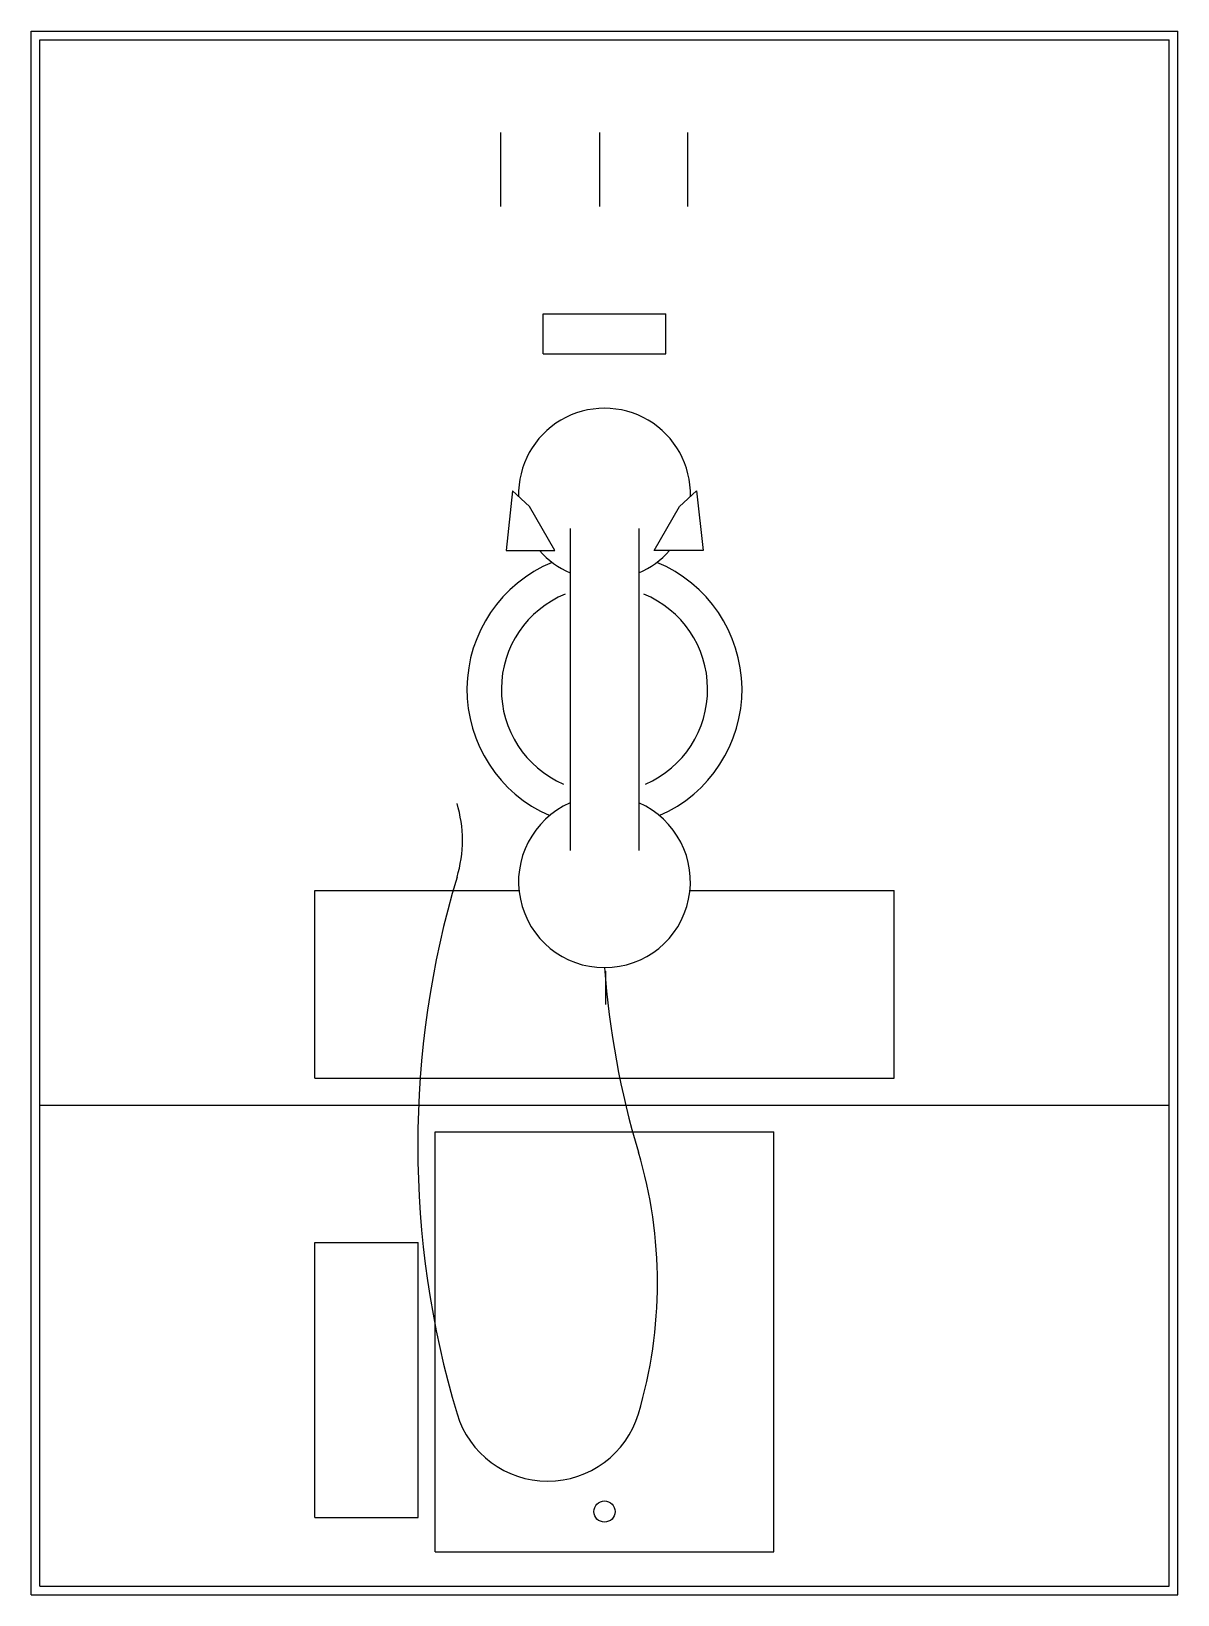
# Model space of a CAD drawing. Extents: x 0 to 0.423, y 0 to 0.578.
import ezdxf

# ---------------------------------------------------------------- set-up
doc = ezdxf.new("R2010")
doc.units = 0
doc.header["$LTSCALE"] = 1.2
doc.layers.get('0').update_dxf_attribs({"linetype": 'CONTINUOUS'})

msp = doc.modelspace()

# ---------------------------------------------------------------- linework, layer by layer
at = {"color": 0}
for p, q in [((0, 0), (0, 0.57785)), ((0, 0.57785), (0.42347, 0.57785)), ((0.42347, 0), (0.42347, 0.57785)), ((0.00317, 0.00317), (0.00317, 0.57467)), ((0.00317, 0.57467), (0.42029, 0.57467)), ((0.42029, 0.00317), (0.42029, 0.57467)), ((0.17349, 0.51312), (0.17349, 0.54039)), ((0.21003, 0.51312), (0.21003, 0.54039)), ((0.24251, 0.51312), (0.24251, 0.54039)), ((0.18907, 0.47346), (0.23439, 0.47346)), ((0.18907, 0.45858), (0.18907, 0.47346)), ((0.23439, 0.45858), (0.23439, 0.47346)), ((0.18907, 0.45858), (0.23439, 0.45858)), ((0.1777, 0.40798), (0.17535, 0.38592)), ((0.18399, 0.40222), (0.1777, 0.40798)), ((0.23948, 0.40222), (0.24576, 0.40798)), ((0.24576, 0.40798), (0.24812, 0.38592)), ((0.19341, 0.38592), (0.18399, 0.40222)), ((0.23005, 0.38592), (0.23948, 0.40222)), ((0.19903, 0.39407), (0.19903, 0.27508)), ((0.22443, 0.39407), (0.22443, 0.27508)), ((0.17535, 0.38592), (0.19341, 0.38592)), ((0.24812, 0.38592), (0.23005, 0.38592)), ((0.10477, 0.2603), (0.18015, 0.2603)), ((0.10477, 0.19089), (0.10477, 0.2603)), ((0.24332, 0.2603), (0.31869, 0.2603)), ((0.31869, 0.19089), (0.31869, 0.2603)), ((0.21206, 0.23052), (0.21206, 0.21812)), ((0.10477, 0.19089), (0.31869, 0.19089)), ((0.00317, 0.18097), (0.42029, 0.18097)), ((0.14922, 0.01588), (0.14922, 0.17106)), ((0.14922, 0.17106), (0.27424, 0.17106)), ((0.27424, 0.01588), (0.27424, 0.17106)), ((0.10477, 0.02857), (0.10477, 0.13018)), ((0.10477, 0.13018), (0.14288, 0.13018)), ((0.14288, 0.02857), (0.14288, 0.13018)), ((0.10477, 0.02857), (0.14288, 0.02857)), ((0.14922, 0.01588), (0.27424, 0.01588)), ((0, 0), (0.42347, 0)), ((0.00317, 0.00317), (0.42029, 0.00317))]:
    msp.add_line(p, q, dxfattribs=at)
msp.add_circle((0.21173, 0.03075), 0.00393, dxfattribs=at)
for centre, radius, start, end in [((0.21173, 0.40676), 0.03175, 358.41296, 181.58704), ((0.21173, 0.33458), 0.0508, 112.34636, 246.51512), ((0.21173, 0.40676), 0.03175, 221.02354, 246.42182), ((0.21173, 0.40676), 0.03175, 293.57818, 318.97646), ((0.21173, 0.33458), 0.0508, 293.48488, 67.65364), ((0.21173, 0.33458), 0.0381, 112.34636, 246.51512), ((0.21173, 0.33458), 0.0381, 293.48488, 67.65364), ((0.11169, 0.27886), 0.04757, 343.34286, 16.65714), ((0.21173, 0.26353), 0.03175, 113.57818, 66.42182), ((0.48867, 0.16607), 0.34593, 163.34286, 196.65714), ((0.52878, 0.2547), 0.31787, 184.1364, 196.65714), ((0.06268, 0.11525), 0.16864, 343.34286, 16.65714), ((0.19075, 0.07693), 0.03496, 196.65714, 343.34286)]:
    msp.add_arc(centre, radius, start, end, dxfattribs=at)

doc.saveas('drawing.dxf')
